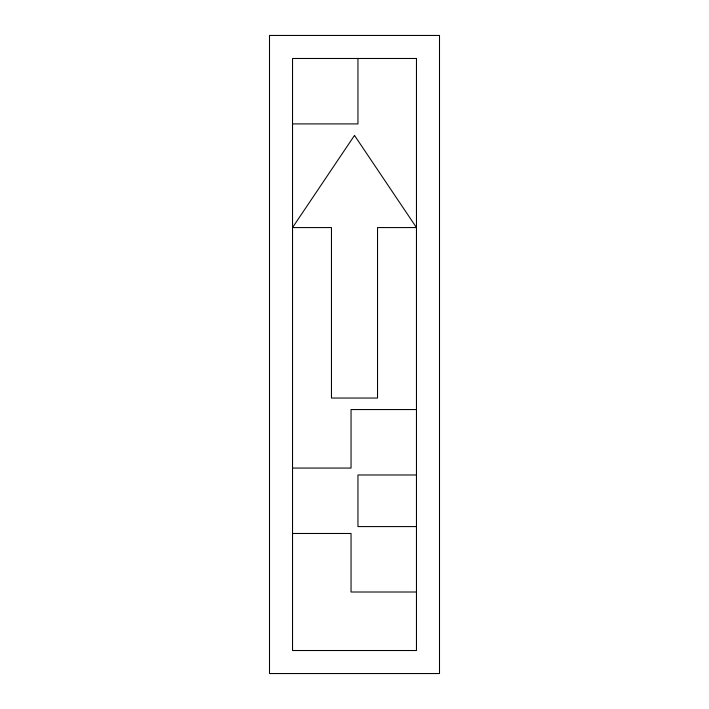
<?xml version="1.0" encoding="UTF-8"?>
<svg xmlns="http://www.w3.org/2000/svg" width="709" height="709" viewBox="0 0 709 709"><rect width="100%" height="100%" fill="white"/><g stroke="black" fill="none" stroke-linecap="round" stroke-linejoin="round"><path stroke-width="1.06" d="M292.533 123.907L357.956 123.907L357.956 58.484M416.467 409.554L351.044 409.554L351.044 468.064L292.533 468.064M416.467 474.977L357.956 474.977L357.956 526.583L416.467 526.583M292.533 533.487L351.044 533.487L351.044 592.006L416.467 592.006M354.5 135.428L292.533 227.571L331.466 227.571L331.466 398.041L377.534 398.041L377.534 227.571L416.467 227.571L354.5 135.428M439.5 35.45L269.5 35.45L269.5 673.55L439.5 673.55L439.5 35.45M416.467 58.484L292.533 58.484L292.533 650.516L416.467 650.516L416.467 58.484"/></g></svg>
